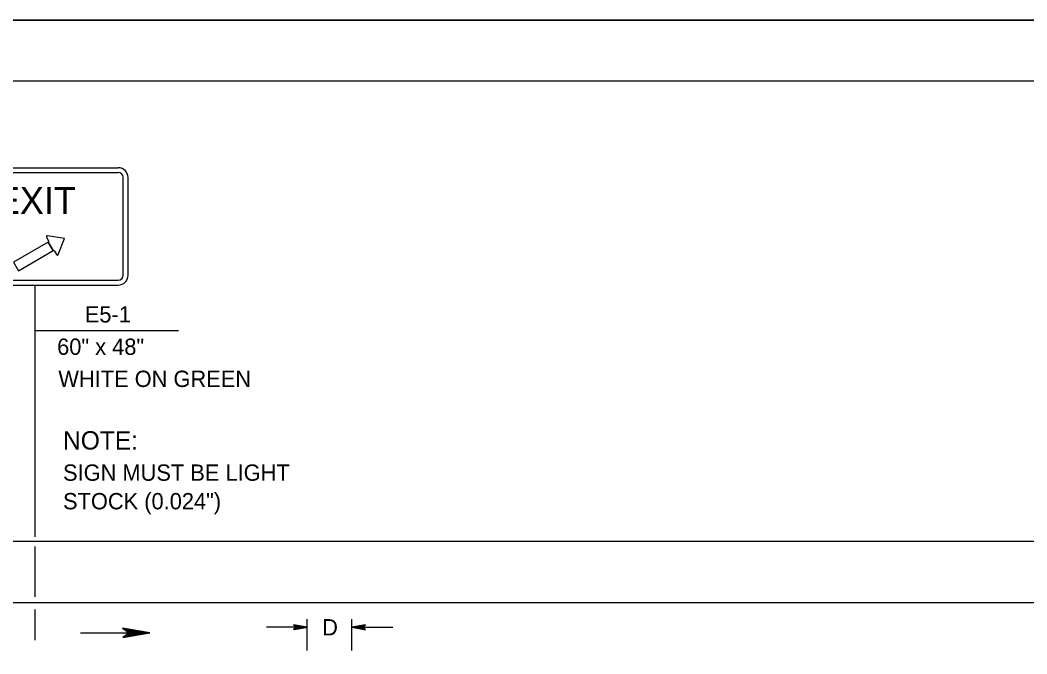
# Model space of a CAD drawing. Extents: x 499945 to 500993, y 499985 to 500645.
# Drawn here: x 500389.7 to 500636.6, y 500489.6 to 500645 of the extents above; entities that cross this region are included whole.
import ezdxf

# ---------------------------------------------------------------- set-up
doc = ezdxf.new("R2010")
doc.units = 0
for name, color, linetype in [('1', 7, 'Continuous'), ('24', 7, 'Continuous'), ('41', 7, 'Continuous'), ('5', 7, 'Continuous'), ('56', 7, 'Continuous'), ('60', 7, 'Continuous')]:
    doc.layers.add(name, color=color, linetype=linetype)

msp = doc.modelspace()

# ---------------------------------------------------------------- linework, layer by layer
at = {"layer": '1'}
for p, q in [((500993, 500645), (499944.83, 500645)), ((500990, 500630), (500000, 500630)), ((500393.4, 500518.28), (500393.4, 500580.04)), ((500166.7, 500517.24), (500752.75, 500517.24)), ((500393.4, 500503.64), (500393.4, 500515.95)), ((500166.7, 500502.25), (500752.75, 500502.25)), ((500393.4, 500492.96), (500393.4, 500500.49)), ((500460.11, 500490.49), (500460.11, 500498.15)), ((500471.1, 500490.49), (500471.1, 500498.15)), ((500460.11, 500496.15), (500450.11, 500496.15)), ((500471.1, 500496.15), (500481.09, 500496.15))]:
    msp.add_line(p, q, dxfattribs=at)
at = {"layer": '24'}
msp.add_line((500404.52, 500494.76), (500416.44, 500494.76), dxfattribs=at)
for points in [[(500421.5, 500494.76), (500414.86, 500495.93), (500416.44, 500494.76), (500414.89, 500493.6), (500421.5, 500494.76), (500421.06, 500494.75), (500415.04, 500495.85), (500416.57, 500494.74), (500415.16, 500493.69), (500420.82, 500494.72), (500420.6, 500494.76), (500415.45, 500495.67), (500416.6, 500494.74), (500415.41, 500493.84), (500420.5, 500494.76), (500420.28, 500494.72), (500415.77, 500495.54), (500416.65, 500494.76), (500415.75, 500493.95), (500419.64, 500494.72), (500419.26, 500494.72), (500416.11, 500495.37), (500416.72, 500494.78), (500416.06, 500494.12), (500419.2, 500494.76), (500418.84, 500494.78), (500416.47, 500495.18), (500416.92, 500494.72), (500416.43, 500494.27), (500418.52, 500494.76), (500418.18, 500494.79), (500416.76, 500495.06), (500416.99, 500494.74), (500416.6, 500494.39), (500418.01, 500494.76), (500417.08, 500494.98), (500417.21, 500494.72), (500416.8, 500494.47), (500417.77, 500494.72), (500417.16, 500494.88), (500417.42, 500494.68), (500417.13, 500494.56), (500417.42, 500494.74), (500417.26, 500494.78)], [(500460.11, 500496.15), (500456.76, 500496.74), (500457.56, 500496.15), (500456.77, 500495.56), (500460.11, 500496.15), (500459.88, 500496.14), (500456.85, 500496.69), (500457.62, 500496.14), (500456.91, 500495.61), (500459.76, 500496.13), (500459.65, 500496.15), (500457.05, 500496.61), (500457.64, 500496.14), (500457.04, 500495.69), (500459.6, 500496.15), (500459.49, 500496.13), (500457.22, 500496.54), (500457.66, 500496.15), (500457.21, 500495.74), (500459.17, 500496.13), (500458.98, 500496.13), (500457.39, 500496.46), (500457.7, 500496.16), (500457.36, 500495.82), (500458.94, 500496.15), (500458.77, 500496.16), (500457.57, 500496.36), (500457.8, 500496.13), (500457.55, 500495.9), (500458.6, 500496.15), (500458.43, 500496.16), (500457.71, 500496.3), (500457.83, 500496.14), (500457.64, 500495.96), (500458.34, 500496.15), (500457.88, 500496.26), (500457.94, 500496.13), (500457.74, 500496), (500458.23, 500496.13), (500457.92, 500496.21), (500458.05, 500496.11), (500457.9, 500496.05), (500458.05, 500496.14), (500457.97, 500496.16)], [(500471.1, 500496.15), (500474.45, 500495.55), (500473.65, 500496.15), (500474.43, 500496.73), (500471.1, 500496.15), (500471.32, 500496.15), (500474.35, 500495.6), (500473.59, 500496.15), (500474.3, 500496.68), (500471.44, 500496.16), (500471.55, 500496.15), (500474.15, 500495.68), (500473.57, 500496.15), (500474.17, 500496.61), (500471.6, 500496.15), (500471.71, 500496.16), (500473.99, 500495.75), (500473.54, 500496.15), (500474, 500496.56), (500472.04, 500496.16), (500472.23, 500496.16), (500473.82, 500495.84), (500473.51, 500496.14), (500473.84, 500496.47), (500472.26, 500496.15), (500472.44, 500496.14), (500473.64, 500495.93), (500473.41, 500496.16), (500473.66, 500496.39), (500472.6, 500496.15), (500472.77, 500496.13), (500473.49, 500495.99), (500473.37, 500496.15), (500473.57, 500496.33), (500472.86, 500496.15), (500473.33, 500496.04), (500473.26, 500496.16), (500473.47, 500496.29), (500472.98, 500496.16), (500473.29, 500496.09), (500473.16, 500496.19), (500473.3, 500496.25), (500473.16, 500496.15), (500473.23, 500496.14)]]:
    msp.add_lwpolyline(points, dxfattribs=at)
at = {"layer": '41'}
msp.add_lwpolyline([(499944.83, 500645), (500993, 500645), (500993, 499985), (499944.83, 499985)], close=True, dxfattribs=at)
at = {"layer": '5'}
msp.add_line((500393.4, 500568.9), (500428.52, 500568.9), dxfattribs=at)
at = {"layer": '56'}
for p, q in [((500373.02, 500608.82), (500413.79, 500608.82)), ((500373.02, 500607.62), (500413.79, 500607.62)), ((500414.98, 500582.44), (500414.98, 500606.42)), ((500416.18, 500582.44), (500416.18, 500606.42)), ((500373.02, 500581.24), (500413.79, 500581.24)), ((500373.02, 500580.04), (500413.79, 500580.04))]:
    msp.add_line(p, q, dxfattribs=at)
for centre, radius, start, end in [((500413.79, 500606.42), 2.4, 0, 90), ((500413.79, 500606.42), 1.2, 0, 90), ((500413.79, 500582.44), 2.4, 270, 0), ((500413.79, 500582.44), 1.2, 270, 0)]:
    msp.add_arc(centre, radius, start, end, dxfattribs=at)
at = {"layer": '60'}
msp.add_line((500393.4, 500580.04), (500393.4, 500580.04), dxfattribs=at)
for points in [[(500397.8, 500588.48), (500397.91, 500588.51), (500397.96, 500588.51), (500398.01, 500588.5), (500398.04, 500588.48), (500398.07, 500588.46), (500398.13, 500588.39), (500398.64, 500587.51), (500398.69, 500587.45), (500398.74, 500587.42), (500398.77, 500587.4), (500398.83, 500587.39), (500398.86, 500587.39), (500398.9, 500587.39), (500398.96, 500587.42), (500399.02, 500587.46), (500399.05, 500587.49), (500399.07, 500587.54), (500400.57, 500591.46), (500396.43, 500592.13), (500396.37, 500592.13), (500396.33, 500592.12), (500396.26, 500592.1), (500396.19, 500592.03), (500396.16, 500591.98), (500396.15, 500591.93), (500396.15, 500591.89), (500396.18, 500591.77), (500396.69, 500590.89), (500396.71, 500590.83), (500396.72, 500590.79), (500396.72, 500590.75), (500396.72, 500590.71), (500396.69, 500590.65), (500396.6, 500590.56)], [(500397.8, 500588.48), (500396.6, 500590.56), (500388.1, 500585.65), (500389.3, 500583.57)]]:
    msp.add_lwpolyline(points, close=True, dxfattribs=at)

# ---------------------------------------------------------------- texts
at = {"layer": '1'}
msp.add_text('D', height=4, dxfattribs=at).set_placement((500463.79, 500494.15))
at = {"layer": '5'}
for s, height, p in [('EXIT', 6.6, (500383.77, 500597.46)), ('E5-1', 4, (500405.59, 500570.87)), ('60" x 48"', 4, (500398.8, 500562.93)), ('WHITE ON GREEN', 4, (500399.1, 500555.06)), ('NOTE:', 4.5, (500400.25, 500539.72)), ('SIGN MUST BE LIGHT', 4, (500400.25, 500532.06)), ('STOCK (0.024")', 4, (500400.25, 500525.06))]:
    msp.add_text(s, height=height, dxfattribs=at).set_placement(p)

doc.saveas('drawing.dxf')
